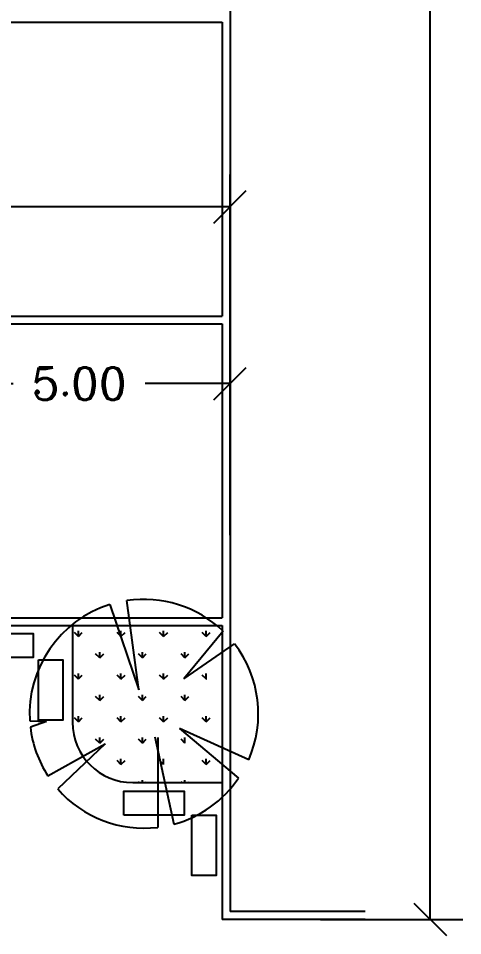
# Model space of a CAD drawing. Extents: x -79 to 141, y 7 to 81.
# Drawn here: x 49.56 to 56.93, y 15.9 to 31.11 of the extents above; entities that cross this region are included whole.
import ezdxf

# ---------------------------------------------------------------- set-up
doc = ezdxf.new("R2010")
doc.units = 0
doc.header["$LTSCALE"] = 10
doc.layers.get('0').update_dxf_attribs({"linetype": 'CONTINUOUS'})
doc.layers.get('DEFPOINTS').update_dxf_attribs({"linetype": 'CONTINUOUS'})
doc.layers.add('PISO', color=30, linetype='CONTINUOUS')
doc.layers.add('TERRENOEMCORTE', color=244, linetype='CONTINUOUS')
doc.styles.get("Standard").update_dxf_attribs({"font": 'ROMANC.SHX'})
doc.dimstyles.get("Standard").update_dxf_attribs({"dimscale": 0.6, "dimtxt": 0.18, "dimasz": 0.18, "dimexe": 0.18, "dimexo": 0.25, "dimgap": 0.09, "dimtad": 0, "dimzin": 0, "dimtxsty": 'STANDARD', "dimblk1": 'OBLIQUE', "dimblk2": 'OBLIQUE', "dimsah": 1, "dimcen": 0.09, "dimclrd": 30, "dimclre": 30, "dimazin": 3, "dimtfac": 1, "dimtdec": 4, "dimtofl": 0, "dimtmove": 0, "dimatfit": 3, "dimtolj": 1, "dimtzin": 0})

# ---------------------------------------------------------------- blocks, each defined once
blk = doc.blocks.new('_OBLIQUE')
at = {"color": 0, "linetype": 'BYBLOCK'}
blk.add_line((-0.5, -0.5), (0.5, 0.5), dxfattribs=at)
blk = doc.blocks.new('*D34')
at = {"color": 30, "linetype": 'BYBLOCK', "ltscale": 0.05}
for p, q in [((54.573, 56.17), (56.93, 56.17)), ((56.39, 56.17), (56.39, 37.52)), ((56.39, 16.17), (56.39, 34.82)), ((54.573, 16.17), (56.93, 16.17))]:
    blk.add_line(p, q, dxfattribs=at)
at = {"layer": 'DEFPOINTS', "color": 0, "linetype": 'BYBLOCK', "ltscale": 0.05}
for p in [(53.073, 56.17), (53.073, 16.17), (56.39, 16.17)]:
    blk.add_point(p, dxfattribs=at)
at = {"color": 30, "linetype": 'BYBLOCK', "ltscale": 0.05, "xscale": 0.54, "yscale": 0.54, "zscale": 0.54}
for p, rotation in [((56.39, 56.17), 90), ((56.39, 16.17), 270)]:
    blk.add_blockref('_OBLIQUE', p, dxfattribs=dict(at, rotation=rotation))
at = {"color": 0, "linetype": 'BYBLOCK', "ltscale": 0.05, "insert": (56.39, 36.17), "char_height": 0.54, "attachment_point": 5, "rotation": 90}
blk.add_mtext('\\A1;40.00', dxfattribs=at)
blk = doc.blocks.new('*D45')
at = {"color": 30, "linetype": 'BYBLOCK', "ltscale": 0.05}
for p, q in [((48.073, 25.05), (49.48, 25.05)), ((53.073, 25.05), (51.666, 25.05)), ((48.073, 24.54), (48.073, 24.51)), ((53.073, 24.54), (53.073, 24.51))]:
    blk.add_line(p, q, dxfattribs=at)
at = {"layer": 'DEFPOINTS', "color": 0, "linetype": 'BYBLOCK', "ltscale": 0.05}
for p in [(48.073, 26.04), (53.073, 26.04), (53.073, 25.05)]:
    blk.add_point(p, dxfattribs=at)
at = {"color": 30, "linetype": 'BYBLOCK', "ltscale": 0.05, "xscale": 0.54, "yscale": 0.54, "zscale": 0.54, "rotation": 180}
blk.add_blockref('_OBLIQUE', (48.073, 25.05), dxfattribs=at)
at = {"color": 30, "linetype": 'BYBLOCK', "ltscale": 0.05, "xscale": 0.54, "yscale": 0.54, "zscale": 0.54}
blk.add_blockref('_OBLIQUE', (53.073, 25.05), dxfattribs=at)
at = {"color": 0, "linetype": 'BYBLOCK', "ltscale": 0.05, "insert": (50.573, 25.05), "char_height": 0.54, "attachment_point": 5}
blk.add_mtext('\\A1;5.00', dxfattribs=at)
blk = doc.blocks.new('*D46')
at = {"color": 30, "linetype": 'BYBLOCK', "ltscale": 0.05}
for p, q in [((37.073, 22.54), (37.073, 28.519)), ((53.073, 22.54), (53.073, 28.519)), ((37.073, 27.979), (43.723, 27.979)), ((53.073, 27.979), (46.423, 27.979))]:
    blk.add_line(p, q, dxfattribs=at)
at = {"layer": 'DEFPOINTS', "color": 0, "linetype": 'BYBLOCK', "ltscale": 0.05}
for p in [(53.073, 27.979), (37.073, 21.04), (53.073, 21.04)]:
    blk.add_point(p, dxfattribs=at)
at = {"color": 30, "linetype": 'BYBLOCK', "ltscale": 0.05, "xscale": 0.54, "yscale": 0.54, "zscale": 0.54, "rotation": 180}
blk.add_blockref('_OBLIQUE', (37.073, 27.979), dxfattribs=at)
at = {"color": 30, "linetype": 'BYBLOCK', "ltscale": 0.05, "xscale": 0.54, "yscale": 0.54, "zscale": 0.54}
blk.add_blockref('_OBLIQUE', (53.073, 27.979), dxfattribs=at)
at = {"color": 0, "linetype": 'BYBLOCK', "ltscale": 0.05, "insert": (45.073, 27.979), "char_height": 0.54, "attachment_point": 5}
blk.add_mtext('\\A1;16.00', dxfattribs=at)
blk = doc.blocks.new('*X135')
at = {"color": 0, "linetype": 'CONTINUOUS', "ltscale": 0.05}
for p, q in [((50.558, 20.153), (50.555, 20.156)), ((50.558, 20.153), (50.558, 20.156)), ((50.558, 20.153), (50.561, 20.156)), ((51.265, 20.153), (51.262, 20.156)), ((51.265, 20.153), (51.265, 20.156)), ((51.265, 20.153), (51.268, 20.156)), ((51.972, 20.153), (51.969, 20.156)), ((51.972, 20.153), (51.972, 20.156)), ((51.972, 20.153), (51.976, 20.156)), ((52.679, 20.153), (52.676, 20.156)), ((52.679, 20.153), (52.679, 20.156)), ((52.679, 20.153), (52.683, 20.156)), ((50.912, 19.799), (50.845, 19.865)), ((50.912, 19.799), (50.912, 19.893)), ((50.912, 19.799), (50.978, 19.865)), ((51.619, 19.799), (51.553, 19.865)), ((51.619, 19.799), (51.619, 19.893)), ((51.619, 19.799), (51.685, 19.865)), ((52.326, 19.799), (52.26, 19.865)), ((52.326, 19.799), (52.326, 19.893)), ((52.326, 19.799), (52.392, 19.865)), ((50.558, 19.445), (50.492, 19.512)), ((50.558, 19.445), (50.558, 19.539)), ((50.558, 19.445), (50.624, 19.512)), ((51.265, 19.445), (51.199, 19.512)), ((51.265, 19.445), (51.265, 19.539)), ((51.265, 19.445), (51.332, 19.512)), ((51.972, 19.445), (51.906, 19.512)), ((51.972, 19.445), (51.972, 19.539)), ((51.972, 19.445), (52.039, 19.512)), ((52.679, 19.445), (52.613, 19.512)), ((52.679, 19.445), (52.679, 19.539)), ((52.679, 19.445), (52.746, 19.512)), ((50.912, 19.092), (50.912, 19.186)), ((51.619, 19.092), (51.619, 19.186)), ((52.326, 19.092), (52.326, 19.186)), ((50.912, 19.092), (50.845, 19.158)), ((50.912, 19.092), (50.978, 19.158)), ((51.619, 19.092), (51.553, 19.158)), ((51.619, 19.092), (51.685, 19.158)), ((52.326, 19.092), (52.26, 19.158)), ((51.265, 18.738), (51.199, 18.805)), ((51.265, 18.738), (51.265, 18.832)), ((51.265, 18.738), (51.332, 18.805)), ((51.972, 18.738), (51.916, 18.795)), ((51.972, 18.738), (51.972, 18.832)), ((52.679, 18.738), (52.613, 18.805)), ((52.679, 18.738), (52.679, 18.832)), ((52.679, 18.738), (52.746, 18.805)), ((51.567, 18.436), (51.553, 18.451)), ((51.619, 18.436), (51.619, 18.479)), ((51.67, 18.436), (51.685, 18.451)), ((52.274, 18.436), (52.26, 18.451)), ((52.326, 18.436), (52.326, 18.479)), ((52.377, 18.436), (52.392, 18.451))]:
    blk.add_line(p, q, dxfattribs=at)
blk = doc.blocks.new('*X136')
at = {"color": 0, "linetype": 'CONTINUOUS', "ltscale": 0.05}
for p, q in [((51.972, 20.86), (51.906, 20.926)), ((51.972, 20.86), (51.972, 20.953)), ((51.972, 20.86), (52.039, 20.926)), ((52.679, 20.86), (52.613, 20.926)), ((52.679, 20.86), (52.679, 20.953)), ((52.679, 20.86), (52.746, 20.926)), ((51.619, 20.506), (51.553, 20.572)), ((51.619, 20.506), (51.619, 20.6)), ((51.619, 20.506), (51.685, 20.572)), ((52.326, 20.506), (52.26, 20.572)), ((52.326, 20.506), (52.326, 20.6)), ((52.326, 20.506), (52.392, 20.572)), ((51.972, 20.156), (51.972, 20.246)), ((51.969, 20.156), (51.906, 20.219)), ((51.976, 20.156), (52.039, 20.219))]:
    blk.add_line(p, q, dxfattribs=at)
blk = doc.blocks.new('*X137')
at = {"color": 0, "linetype": 'CONTINUOUS', "ltscale": 0.05}
for p, q in [((50.558, 20.86), (50.492, 20.926)), ((50.558, 20.86), (50.558, 20.953)), ((50.558, 20.86), (50.624, 20.926)), ((51.255, 20.87), (51.199, 20.926)), ((51.265, 20.86), (51.255, 20.87)), ((51.265, 20.86), (51.265, 20.953)), ((51.265, 20.86), (51.332, 20.926)), ((50.912, 20.506), (50.845, 20.572)), ((50.912, 20.506), (50.912, 20.6)), ((50.912, 20.506), (50.978, 20.572)), ((50.558, 20.156), (50.558, 20.246)), ((51.265, 20.156), (51.265, 20.246)), ((52.679, 20.156), (52.679, 20.246)), ((50.555, 20.156), (50.492, 20.219)), ((50.561, 20.156), (50.624, 20.219)), ((51.262, 20.156), (51.199, 20.219)), ((51.268, 20.156), (51.332, 20.219)), ((52.676, 20.156), (52.613, 20.219))]:
    blk.add_line(p, q, dxfattribs=at)

msp = doc.modelspace()

# ---------------------------------------------------------------- linework, layer by layer
at = {"layer": 'PISO', "color": 244, "linetype": 'CONTINUOUS', "ltscale": 0.05}
for p, q in [((53.07316, 56.1701), (53.07316, 16.3001)), ((49.07316, 31.0401), (52.94316, 31.0401)), ((52.94316, 31.0401), (52.94316, 26.1701)), ((48.57316, 26.1701), (52.94316, 26.1701)), ((48.07316, 26.0401), (52.94316, 26.0401)), ((52.94316, 26.0401), (52.94316, 21.1701)), ((48.07316, 21.1701), (52.94316, 21.1701)), ((48.07316, 21.0401), (52.94316, 21.0401)), ((52.94316, 21.0401), (52.94316, 16.1701)), ((55.31252, 16.3001), (53.07316, 16.3001)), ((55.31252, 16.1701), (52.94316, 16.1701))]:
    msp.add_line(p, q, dxfattribs=at)
at = {"layer": 'PISO', "color": 30, "linetype": 'CONTINUOUS', "ltscale": 0.05}
msp.add_line((51.46035, 18.43637), (52.94316, 18.43637), dxfattribs=at)
at = {"layer": 'TERRENOEMCORTE', "color": 30, "linetype": 'CONTINUOUS', "ltscale": 0.05}
for p, q in [((51.55867, 19.97563), (51.36226, 21.45307)), ((51.07924, 21.38781), (51.55867, 19.97563)), ((50.46035, 21.05833), (50.46035, 19.43637)), ((52.95666, 20.94825), (52.30779, 20.15514)), ((52.30779, 20.15514), (53.14767, 20.73572)), ((49.75271, 19.46194), (50.03047, 19.45203)), ((50.03047, 19.45203), (49.76215, 19.35635)), ((52.23288, 19.33236), (53.21494, 18.51299)), ((53.38228, 18.81579), (52.23288, 19.33236)), ((51.82836, 19.19772), (52.14299, 17.74777)), ((51.8733, 19.18276), (51.8733, 17.69511)), ((50.05274, 18.54867), (51.00432, 19.07804)), ((51.00432, 19.07804), (50.21641, 18.33132))]:
    msp.add_line(p, q, dxfattribs=at)
at = {"layer": 'TERRENOEMCORTE', "color": 244, "linetype": 'CONTINUOUS', "ltscale": 0.05}
for points in [[(48.80895, 20.50852), (48.80895, 20.90852), (49.80895, 20.90852), (49.80895, 20.50852)], [(49.89836, 20.47325), (50.29836, 20.47325), (50.29836, 19.47325), (49.89836, 19.47325)], [(51.31485, 17.89762), (51.31485, 18.29762), (52.31485, 18.29762), (52.31485, 17.89762)], [(52.44057, 17.89861), (52.84057, 17.89861), (52.84057, 16.89861), (52.44057, 16.89861)]]:
    msp.add_lwpolyline(points, close=True, dxfattribs=at)
at = {"layer": 'TERRENOEMCORTE', "color": 30, "linetype": 'CONTINUOUS', "ltscale": 0.05}
for centre, radius, start, end in [((51.64565, 19.57788), 1.89649, 46.268164, 98.594057), ((51.64565, 19.57788), 1.89649, 107.377288, 183.50498), ((51.64565, 19.57788), 1.89649, 336.306376, 37.627014), ((51.64565, 19.57788), 1.89649, 186.708102, 212.867225), ((51.46035, 19.43637), 1, 180, 270), ((51.64565, 19.57788), 1.89649, 285.203054, 325.839848), ((51.64565, 19.57788), 1.89649, 221.09444, 276.894305)]:
    msp.add_arc(centre, radius, start, end, dxfattribs=at)

# ---------------------------------------------------------------- block references
for name in ['*X137', '*X136', '*X135']:
    msp.add_blockref(name, (0, 0), dxfattribs=at)

# ---------------------------------------------------------------- dimensions: what is measured, and where the dimension line sits
at = {"layer": 'PISO', "color": 244, "linetype": 'CONTINUOUS', "ltscale": 0.05}
dim = msp.add_linear_dim(base=(56.38967, 16.1701), p1=(53.07316, 56.1701), p2=(53.07316, 16.1701), angle=90, dimstyle='STANDARD', override={"dimscale": 3, "dimexo": 0.5}, dxfattribs=at)
dim.commit()
dim.dimension.update_dxf_attribs({"geometry": '*D34', "text_midpoint": (56.38967, 36.1701)})
at = {"layer": 'TERRENOEMCORTE', "color": 244, "linetype": 'CONTINUOUS', "ltscale": 0.05}
for base, p1, p2, picture, middle in [((53.07316, 27.97917), (37.07316, 21.0401), (53.07316, 21.0401), '*D46', (45.07316, 27.97917)), ((53.07316, 25.04978), (48.07316, 26.0401), (53.07316, 26.0401), '*D45', (50.57316, 25.04978))]:
    dim = msp.add_linear_dim(base=base, p1=p1, p2=p2, dimstyle='STANDARD', override={"dimscale": 3, "dimexo": 0.5}, dxfattribs=at)
    dim.commit()
    dim.dimension.update_dxf_attribs({"geometry": picture, "text_midpoint": middle})

doc.saveas('drawing.dxf')
